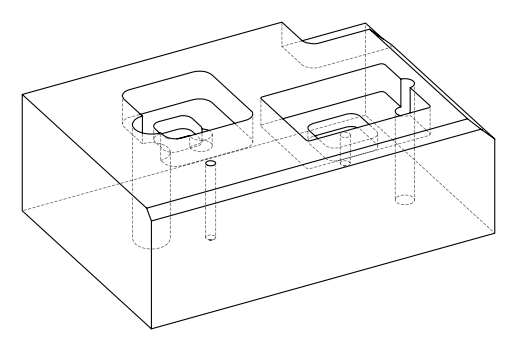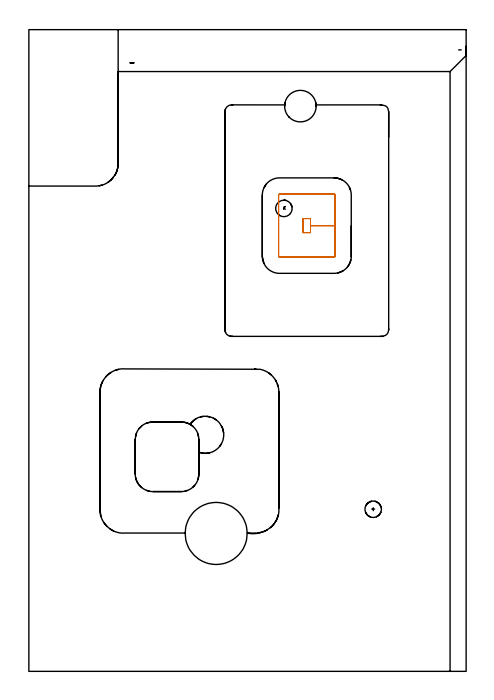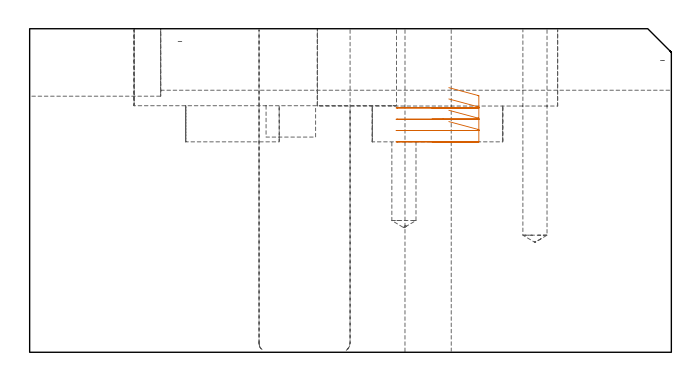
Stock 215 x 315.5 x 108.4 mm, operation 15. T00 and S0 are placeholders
(PLAN: 17 operations, 11 tool changes, 117 min)
(1 SPOT_DRILL | STEP1HOLE | NXT0321_9005460120000 | 0.03 min | 3 mm3)
(2 SPOT_DRILL_1 | STEP1POCKET | NXT0321_9005460120000 | 0.04 min | 4161 mm3)
(3 SPOT_DRILL_2 | STEP1POCKET_1 | NXT0321_9005460120000 | 0.03 min | 0 mm3)
(4 DRILL_BLIND_HOLE_INTO_CENTER | STEP1HOLE | UGT0301_185 | 0.05 min | 269 mm3)
(5 GUN_DRILL_THROUGH_HOLE | STEP1HOLE | UGT0307_002 | 0.52 min | 2793 mm3)
(6 SPADE_DRILL_TO_ENLARGE_THROUGH_HOLE | STEP1HOLE | UGT0306_006 | 0.46 min | 17357 mm3)
(7 DRILL_BLIND_HOLE_INTO_CENTER_1 | STEP1POCKET | UGT0301_476 | 0.13 min | 1427 mm3)
(8 DRILL_BLIND_HOLE_INTO_CENTER_2 | STEP1POCKET_1 | UGT0301_476 | 0.3 min | 3586 mm3)
(9 AREA_MILL | FG_CHAMFER_SURFACE | UGT0205_001 | 7.4 min | 9606 mm3)
(10 AREA_MILL_1 | FG_CHAMFER_SURFACE_1 | UGT0205_001 | 11.1 min | 37676 mm3)
(11 MILL_CORNER_NOTCH_RECTANGULAR | CORNER_NOTCH_RECTANGULAR | UGT0201_136 | Follow Part, ap 5, ae 75% | 3.25 min | 74017 mm3)
(12 MILL_RECTANGULAR_POCKET | POCKET_RECTANGULAR_STRAIGHT | UGT0201_008 | Follow Part, ap 4, ae 75% | 9.04 min | 180164 mm3)
(13 MILL_RECTANGULAR_POCKET_1 | POCKET_RECTANGULAR_STRAIGHT_1 | UGT0201_008 | Follow Part, ap 4, ae 75% | 0.97 min | 12167 mm3)
(14 MILL_RECTANGULAR_POCKET_2 | POCKET_RECTANGULAR_STRAIGHT_2 | NXT0201_008 | Follow Part, ap 1.5, ae 75% | 76.85 min | 231443 mm3)
(15 MILL_RECTANGULAR_POCKET_3 | POCKET_RECTANGULAR_STRAIGHT_3 | UGT0201_008 | Follow Part, ap 4, ae 75% | 1.83 min | 22595 mm3)
(16 MILL_THROUGH_HOLE_FROM_SOLID_MATERIAL | STEP1HOLE_1 | NXT0201_007 | Circular | 4.9 min | 69644 mm3)
(17 MILL_BLIND_HOLE_FROM_SOLID_MATERIAL | STEP1POCKET_2 | UGT0201_008 | Spiral | 0.13 min | 2134 mm3)
(TOOL NXT0321_9005460120000 | NC Spot Drill, 142deg, 12mm, Carbide, Uncoated | D12 PA142 FL30 Z2)
(TOOL UGT0301_185 | Twist Drill 6.3 mm | D6.3 PA118 FL61 Z2)
(TOOL UGT0307_002 | Gun Drill 6 mm | D6 PA130 FL24 Z1)
(TOOL UGT0306_006 | Spade Drill 15.5mm | D15.5 PA132 FL10 Z2)
(TOOL UGT0301_476 | Carbide Drill 8.1 mm | D8.1 PA118 FL75 Z2)
(TOOL UGT0205_001 | Chamfer Mill 20 x 3 x 45 deg. | D20 FL50 Z2)
(TOOL UGT0201_136 | Carbide End Mill 20.0 | D20 FL30 Z4)
(TOOL UGT0201_008 | End Mill 16 mm | D16 FL32 Z4)
(TOOL NXT0201_008 | ENDMILL 6mm [2P460-0600-NA 1630] | D6 FL26 Z6)
(TOOL NXT0201_007 | ENDMILL 25mm [R216.25-25050GCK54P 1620] | D25 R3 FL54 Z5)
(OP 15 MILL_RECTANGULAR_POCKET_3)
G17 G21 G94 G90
T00 M6
G54
G17 G0 G90 X140.441 Y203.7 S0 M3
G43 Z118.4 H0
Z88.66
G94 G1 X150.163 Z86.055 F250.
X150.321 Y203.76 Z86.01
X150.44 Y203.879 Z85.965
X150.5 Y204.037 Z85.92
Y219.15 Z81.87
X138.5
Y222.6 F500.
X134.8
Y215.7
X138.5
Y219.15
X150.5
Y234.2
G3 X150.1 Y234.6 R0.4
G1 X123.2
G3 X122.8 Y234.2 R0.4
G1 Y204.1
G3 X123.2 Y203.7 R0.4
G1 X150.1
G3 X150.5 Y204.1 R0.4
G1 Y219.15
Y220.15
G0 X140.441 Y203.7 Z84.87
G1 X150.163 Z82.265 F250.
X150.321 Y203.76 Z82.22
X150.44 Y203.879 Z82.175
X150.5 Y204.037 Z82.13
Y219.15 Z78.08
X138.5
Y222.6 F500.
X134.8
Y215.7
X138.5
Y219.15
X150.5
Y234.2
G3 X150.1 Y234.6 R0.4
G1 X123.2
G3 X122.8 Y234.2 R0.4
G1 Y204.1
G3 X123.2 Y203.7 R0.4
G1 X150.1
G3 X150.5 Y204.1 R0.4
G1 Y219.15
Y220.15
G0 X140.441 Y203.7 Z81.08
G1 X150.163 Z78.475 F250.
X150.321 Y203.76 Z78.43
X150.44 Y203.879 Z78.385
X150.5 Y204.037 Z78.34
Y219.15 Z74.29
X138.5
Y222.6 F500.
X134.8
Y215.7
X138.5
Y219.15
X150.5
Y234.2
G3 X150.1 Y234.6 R0.4
G1 X123.2
G3 X122.8 Y234.2 R0.4
G1 Y204.1
G3 X123.2 Y203.7 R0.4
G1 X150.1
G3 X150.5 Y204.1 R0.4
G1 Y219.15
Y220.15
G0 X140.441 Y203.7 Z77.29
G1 X150.163 Z74.685 F250.
X150.321 Y203.76 Z74.64
X150.44 Y203.879 Z74.595
X150.5 Y204.037 Z74.55
Y219.15 Z70.5
X138.5
Y222.6 F500.
X134.8
Y215.7
X138.5
Y219.15
X150.5
Y234.2
G3 X150.1 Y234.6 R0.4
G1 X123.2
G3 X122.8 Y234.2 R0.4
G1 Y204.1
G3 X123.2 Y203.7 R0.4
G1 X150.1
G3 X150.5 Y204.1 R0.4
G1 Y219.15
Y220.15
G0 Z118.4
M5
M2
